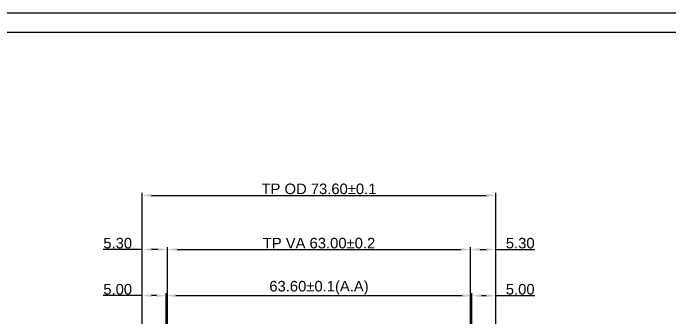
# Model space of a CAD drawing. Header units: millimetres. Extents: x 1110 to 1572, y 290 to 593.
# Drawn here: x 1179.3 to 1315.9, y 529.7 to 593.2 of the extents above; entities that cross this region are included whole.
import ezdxf

# ---------------------------------------------------------------- set-up
doc = ezdxf.new("R2010")
doc.units = ezdxf.units.MM
doc.layers.add('dim', color=3, linetype='Continuous')
doc.layers.add('Frame', color=7, linetype='Continuous')
doc.styles.add('Arial', font='arial.ttf')
doc.dimstyles.new('标注模版', dxfattribs={"dimtxt": 2.5, "dimasz": 2, "dimexe": 0.5, "dimexo": 0.5, "dimgap": 0.2, "dimtad": 1, "dimzin": 1, "dimdsep": 46, "dimtxsty": 'Arial', "dimcen": 1, "dimadec": 0, "dimazin": 0, "dimtp": 1.2, "dimtm": 1.2, "dimtfac": 1, "dimtmove": 0, "dimatfit": 3, "dimfxl": 1, "dimtolj": 1, "dimarcsym": 0})

# ---------------------------------------------------------------- blocks, each defined once
blk = doc.blocks.new('*D116')
at = {"layer": 'Defpoints', "color": 0, "transparency": 16777216}
for p in [(1274.72, 534.33), (1211.12, 519.67), (1274.72, 520.17)]:
    blk.add_point(p, dxfattribs=at)
at = {"layer": 'dim', "color": 0, "lineweight": -2, "transparency": 16777216}
for p, q in [((1211.12, 520.17), (1211.12, 534.83)), ((1213.12, 534.33), (1272.72, 534.33)), ((1274.72, 520.67), (1274.72, 534.83))]:
    blk.add_line(p, q, dxfattribs=at)
at = {"layer": 'dim', "color": 0, "transparency": 16777216}
for points in [[(1213.12, 534.66), (1213.12, 534), (1211.12, 534.33)], [(1272.72, 534.66), (1272.72, 534), (1274.72, 534.33)]]:
    blk.add_solid(points, dxfattribs=at)
at = {"layer": 'dim', "color": 0, "transparency": 16777216, "insert": (1242.92, 535.97), "char_height": 2.2, "attachment_point": 5, "style": 'Arial'}
blk.add_mtext('\\A1;63.60±0.1(A.A)', dxfattribs=at)
blk = doc.blocks.new('*D118')
at = {"layer": 'Defpoints', "color": 0, "transparency": 16777216}
for p in [(1279.72, 555.22), (1206.12, 524.87), (1279.72, 524.87)]:
    blk.add_point(p, dxfattribs=at)
at = {"layer": 'dim', "color": 0, "lineweight": -2, "transparency": 16777216}
for p, q in [((1206.12, 525.37), (1206.12, 555.72)), ((1208.12, 555.22), (1277.72, 555.22)), ((1279.72, 525.37), (1279.72, 555.72))]:
    blk.add_line(p, q, dxfattribs=at)
at = {"layer": 'dim', "color": 0, "transparency": 16777216}
for points in [[(1208.12, 555.56), (1208.12, 554.89), (1206.12, 555.22)], [(1277.72, 555.56), (1277.72, 554.89), (1279.72, 555.22)]]:
    blk.add_solid(points, dxfattribs=at)
at = {"layer": 'dim', "color": 0, "transparency": 16777216, "insert": (1242.92, 556.56), "char_height": 2.2, "attachment_point": 5, "style": 'Arial'}
blk.add_mtext('\\A1;TP OD 73.60%%P0.1', dxfattribs=at)
blk = doc.blocks.new('*D117')
at = {"layer": 'Defpoints', "color": 0, "transparency": 16777216}
for p in [(1274.42, 543.94), (1211.42, 519.87), (1274.42, 519.87)]:
    blk.add_point(p, dxfattribs=at)
at = {"layer": 'dim', "color": 0, "lineweight": -2, "transparency": 16777216}
for p, q in [((1211.42, 520.37), (1211.42, 544.44)), ((1213.42, 543.94), (1272.42, 543.94)), ((1274.42, 520.37), (1274.42, 544.44))]:
    blk.add_line(p, q, dxfattribs=at)
at = {"layer": 'dim', "color": 0, "transparency": 16777216}
for points in [[(1213.42, 544.27), (1213.42, 543.61), (1211.42, 543.94)], [(1272.42, 544.27), (1272.42, 543.61), (1274.42, 543.94)]]:
    blk.add_solid(points, dxfattribs=at)
at = {"layer": 'dim', "color": 0, "transparency": 16777216, "insert": (1242.92, 545.26), "char_height": 2.2, "attachment_point": 5, "style": 'Arial'}
blk.add_mtext('\\A1;TP VA 63.00%%P0.2', dxfattribs=at)
blk = doc.blocks.new('*D121')
at = {"layer": 'Defpoints', "color": 0, "transparency": 16777216}
for p in [(1274.72, 534.33), (1279.72, 534.33), (1279.72, 534.33)]:
    blk.add_point(p, dxfattribs=at)
at = {"layer": 'dim', "color": 0, "lineweight": -2, "transparency": 16777216}
for p, q in [((1276.72, 534.33), (1277.72, 534.33)), ((1279.72, 534.33), (1287.82, 534.33))]:
    blk.add_line(p, q, dxfattribs=at)
at = {"layer": 'dim', "color": 0, "transparency": 16777216}
for points in [[(1276.72, 534.66), (1276.72, 534), (1274.72, 534.33)], [(1277.72, 534.66), (1277.72, 534), (1279.72, 534.33)]]:
    blk.add_solid(points, dxfattribs=at)
at = {"layer": 'dim', "color": 0, "transparency": 16777216, "insert": (1284.77, 535.65), "char_height": 2.2, "attachment_point": 5, "style": 'Arial'}
blk.add_mtext('\\A1;5.00', dxfattribs=at)
blk = doc.blocks.new('*D122')
at = {"layer": 'Defpoints', "color": 0, "transparency": 16777216}
for p in [(1274.42, 543.94), (1279.72, 543.94), (1279.72, 543.94)]:
    blk.add_point(p, dxfattribs=at)
at = {"layer": 'dim', "color": 0, "lineweight": -2, "transparency": 16777216}
for p, q in [((1276.42, 543.94), (1277.72, 543.94)), ((1279.72, 543.94), (1287.82, 543.94))]:
    blk.add_line(p, q, dxfattribs=at)
at = {"layer": 'dim', "color": 0, "transparency": 16777216}
for points in [[(1276.42, 544.27), (1276.42, 543.61), (1274.42, 543.94)], [(1277.72, 544.27), (1277.72, 543.61), (1279.72, 543.94)]]:
    blk.add_solid(points, dxfattribs=at)
at = {"layer": 'dim', "color": 0, "transparency": 16777216, "insert": (1284.77, 545.26), "char_height": 2.2, "attachment_point": 5, "style": 'Arial'}
blk.add_mtext('\\A1;5.30', dxfattribs=at)
blk = doc.blocks.new('*D127')
at = {"layer": 'Defpoints', "color": 0, "transparency": 16777216}
for p in [(1206.12, 534.33), (1206.12, 534.33), (1211.12, 534.33)]:
    blk.add_point(p, dxfattribs=at)
at = {"layer": 'dim', "color": 0, "lineweight": -2, "transparency": 16777216}
for p, q in [((1206.12, 534.33), (1198.01, 534.33)), ((1209.12, 534.33), (1208.12, 534.33))]:
    blk.add_line(p, q, dxfattribs=at)
at = {"layer": 'dim', "color": 0, "transparency": 16777216}
for points in [[(1208.12, 534.66), (1208.12, 534), (1206.12, 534.33)], [(1209.12, 534.66), (1209.12, 534), (1211.12, 534.33)]]:
    blk.add_solid(points, dxfattribs=at)
at = {"layer": 'dim', "color": 0, "transparency": 16777216, "insert": (1201.06, 535.65), "char_height": 2.2, "attachment_point": 5, "style": 'Arial'}
blk.add_mtext('\\A1;5.00', dxfattribs=at)
blk = doc.blocks.new('*D128')
at = {"layer": 'Defpoints', "color": 0, "transparency": 16777216}
for p in [(1206.12, 543.94), (1206.12, 543.94), (1211.42, 543.94)]:
    blk.add_point(p, dxfattribs=at)
at = {"layer": 'dim', "color": 0, "lineweight": -2, "transparency": 16777216}
for p, q in [((1206.12, 543.94), (1198.01, 543.94)), ((1209.42, 543.94), (1208.12, 543.94))]:
    blk.add_line(p, q, dxfattribs=at)
at = {"layer": 'dim', "color": 0, "transparency": 16777216}
for points in [[(1208.12, 544.27), (1208.12, 543.61), (1206.12, 543.94)], [(1209.42, 544.27), (1209.42, 543.61), (1211.42, 543.94)]]:
    blk.add_solid(points, dxfattribs=at)
at = {"layer": 'dim', "color": 0, "transparency": 16777216, "insert": (1201.06, 545.26), "char_height": 2.2, "attachment_point": 5, "style": 'Arial'}
blk.add_mtext('\\A1;5.30', dxfattribs=at)

msp = doc.modelspace()

# ---------------------------------------------------------------- linework, layer by layer
at = {"layer": 'Frame', "color": 7}
for p, q in [((1571.62, 593.188), (1110.116, 593.188)), ((1113.716, 589.224), (1567.655, 589.224))]:
    msp.add_line(p, q, dxfattribs=at)

# ---------------------------------------------------------------- dimensions: what is measured, and where the dimension line sits
at = {"layer": 'dim'}
for base, p1, p2, text, override, picture, middle in [((1279.715, 555.225), (1206.115, 524.872), (1279.715, 524.872), 'TP OD <>%%P0.1', {"dimtxt": 2.2, "dimtp": 0.1, "dimtm": 0.1}, '*D118', (1242.915, 555.225)), ((1274.415, 543.938), (1211.415, 519.872), (1274.415, 519.872), 'TP VA <>%%P0.2', {"dimtxt": 2.2, "dimgap": 0.2, "dimtol": 0, "dimlim": 0, "dimtp": 0.1, "dimtm": 0.1}, '*D117', (1242.915, 543.938)), ((1274.715, 534.329), (1211.115, 519.672), (1274.715, 520.172), '<>(A.A)', {"dimtxt": 2.2, "dimtol": 1, "dimtp": 0.1, "dimtm": 0.1}, '*D116', (1242.915, 534.329))]:
    dim = msp.add_linear_dim(base=base, p1=p1, p2=p2, text=text, dimstyle='标注模版', override=override, dxfattribs=at)
    dim.commit()
    dim.dimension.update_dxf_attribs({"geometry": picture, "text_midpoint": middle, "dimtype": 160})
for base, p1, p2, picture, middle in [((1206.115, 543.938), (1211.415, 543.938), (1206.115, 543.938), '*D128', (1201.062, 545.262)), ((1279.715, 543.938), (1274.415, 543.938), (1279.715, 543.938), '*D122', (1284.769, 545.262)), ((1206.115, 534.329), (1211.115, 534.329), (1206.115, 534.329), '*D127', (1201.062, 535.652)), ((1279.715, 534.329), (1274.715, 534.329), (1279.715, 534.329), '*D121', (1284.769, 535.652))]:
    dim = msp.add_linear_dim(base=base, p1=p1, p2=p2, dimstyle='标注模版', override={"dimtxt": 2.2, "dimtp": 0.1, "dimtm": 0.1}, dxfattribs=at)
    dim.commit()
    dim.dimension.update_dxf_attribs({"geometry": picture, "text_midpoint": middle})

doc.saveas('drawing.dxf')
